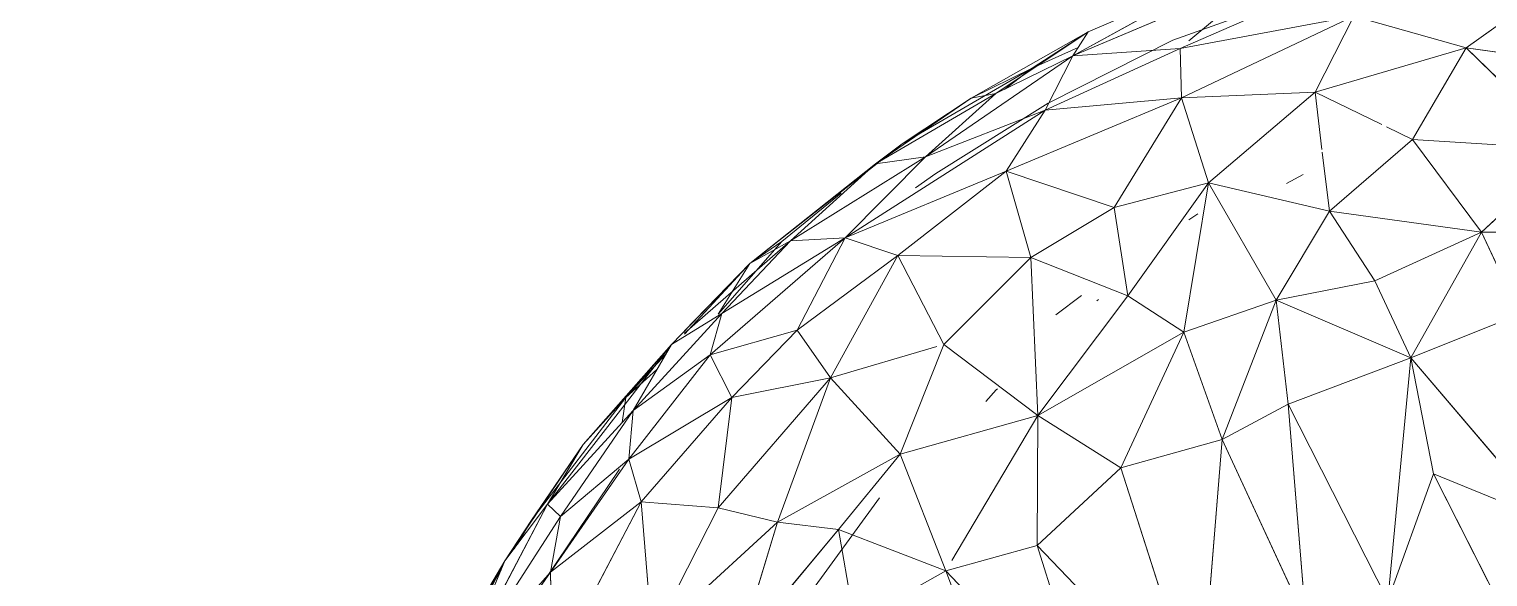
# Model space of a CAD drawing. Header units: inches. Extents: x -1767 to 184, y -1065 to 157.
# Drawn here: x -744.323 to -741.551, y -214.665 to -213.625 of the extents above; entities that cross this region are included whole.
import ezdxf

# ---------------------------------------------------------------- set-up
doc = ezdxf.new("R2010")
doc.units = ezdxf.units.IN
doc.header["$MEASUREMENT"] = 0
for name, color, linetype, lineweight in [('A-DETL-GENF', 92, 'Continuous', 9), ('E-LITE-EQPM', 33, 'Continuous', 9), ('G-IMPT', 8, 'Continuous', 9)]:
    doc.layers.add(name, color=color, linetype=linetype, lineweight=lineweight)

# ---------------------------------------------------------------- blocks, each defined once
blk = doc.blocks.new('flos_pendant16 - flos_pendant - 3D View - _3D__dwg_FLOS_AIM_Pendant_Lamps_dwg-2425-_3D_-5700993-FIRST FLOOR')
at = {"layer": 'G-IMPT'}
for p, q in [((-85.2313, 5.845), (-86.1166, 5.4711)), ((-85.476, 5.823), (-86.1166, 5.4711)), ((-85.476, 5.823), (-86.0478, 5.5783)), ((-85.476, 5.823), (-86.0478, 5.5783)), ((-85.6712, 5.5399), (-84.9481, 5.801)), ((-85.2313, 5.845), (-85.599, 5.537)), ((-85.2313, 5.845), (-85.599, 5.537)), ((-83.9308, 5.8148), (-84.3625, 5.5069)), ((-85.0636, 5.7543), (-85.6382, 5.5041)), ((-85.0636, 5.7543), (-85.6382, 5.5041)), ((-84.8629, 5.6471), (-85.6382, 5.5041)), ((-84.8629, 5.6471), (-85.6327, 5.2842)), ((-84.8629, 5.6471), (-85.0361, 5.3089)), ((-84.3625, 5.5069), (-84.8629, 5.6471)), ((-84.3625, 5.5069), (-84.8629, 5.6471)), ((-86.0478, 5.5783), (-86.5702, 5.2814)), ((-86.0478, 5.5783), (-86.4602, 5.3034)), ((-86.0478, 5.5783), (-86.298, 5.4161)), ((-85.6712, 5.5399), (-86.2242, 5.2606)), ((-86.1166, 5.4711), (-86.0478, 5.5783)), ((-86.0478, 5.5783), (-86.1165, 5.4711)), ((-86.1166, 5.4711), (-86.7736, 5.0202)), ((-86.1166, 5.4711), (-86.7736, 5.0202)), ((-86.1166, 5.4711), (-86.4602, 5.3034)), ((-86.0932, 5.5075), (-86.298, 5.4161)), ((-85.6382, 5.5041), (-86.2403, 5.2292)), ((-86.2403, 5.2292), (-85.6382, 5.5041)), ((-86.2403, 5.2292), (-86.1166, 5.4711)), ((-85.6382, 5.5041), (-86.1166, 5.4711)), ((-85.6327, 5.2842), (-85.6382, 5.5041)), ((-85.6382, 5.5041), (-85.6327, 5.2842)), ((-84.3625, 5.5069), (-85.0361, 5.3089)), ((-85.0361, 5.3089), (-84.3625, 5.5069)), ((-84.3625, 5.5069), (-84.6017, 5.0972)), ((-84.3625, 5.5069), (-84.6017, 5.0972)), ((-83.8374, 5.4326), (-84.3625, 5.5069)), ((-83.8979, 5.0532), (-84.3625, 5.5069)), ((-86.298, 5.4161), (-86.8781, 5.078)), ((-86.298, 5.4161), (-86.5702, 5.2814)), ((-86.298, 5.4161), (-86.4202, 5.3229)), ((-86.4602, 5.3034), (-86.9963, 4.99)), ((-86.5702, 5.2814), (-86.9963, 4.99)), ((-86.5702, 5.2814), (-86.8781, 5.078)), ((-86.7736, 5.0202), (-86.4602, 5.3034)), ((-86.5702, 5.2814), (-86.4602, 5.3034)), ((-85.6327, 5.2842), (-86.4135, 4.957)), ((-85.6327, 5.2842), (-86.4135, 4.957)), ((-85.6327, 5.2842), (-86.2403, 5.2292)), ((-86.2403, 5.2292), (-85.6327, 5.2842)), ((-85.6327, 5.2842), (-85.9323, 4.7948)), ((-85.0361, 5.3089), (-85.6327, 5.2842)), ((-85.5117, 4.9048), (-85.6327, 5.2842)), ((-85.0361, 5.3089), (-85.5117, 4.9048)), ((-84.7392, 5.1642), (-85.0361, 5.3089)), ((-85.0057, 5.0539), (-85.0361, 5.3089)), ((-85.0361, 5.3089), (-85.0057, 5.0539)), ((-84.7392, 5.1642), (-85.0361, 5.3089)), ((-86.2403, 5.2292), (-87.131, 4.6601)), ((-86.2403, 5.2292), (-86.7736, 5.0202)), ((-86.7736, 5.0202), (-86.2403, 5.2292)), ((-86.2265, 5.2594), (-86.7269, 4.946)), ((-86.2403, 5.2292), (-86.4135, 4.957)), ((-86.4135, 4.957), (-86.2403, 5.2292)), ((-84.6017, 5.0972), (-84.7184, 5.1541)), ((-84.6017, 5.0972), (-84.7184, 5.1541)), ((-86.8781, 5.078), (-87.5572, 4.5446)), ((-86.8781, 5.078), (-86.9963, 4.99)), ((-84.6017, 5.0972), (-84.9728, 4.7783)), ((-83.8979, 5.0532), (-84.6017, 5.0972)), ((-84.2938, 4.6848), (-84.6017, 5.0972)), ((-84.2938, 4.6848), (-84.6017, 5.0972)), ((-84.6017, 5.0972), (-83.8979, 5.0532)), ((-86.7736, 5.0202), (-87.3757, 4.6463)), ((-86.7736, 5.0202), (-87.131, 4.6601)), ((-87.131, 4.6601), (-86.7736, 5.0202)), ((-86.7736, 5.0202), (-86.9963, 4.99)), ((-84.9728, 4.7783), (-85.0042, 5.0414)), ((-83.8979, 5.0532), (-84.2938, 4.6848)), ((-86.9963, 4.99), (-87.5572, 4.5446)), ((-86.9963, 4.99), (-87.3757, 4.6463)), ((-86.4135, 4.957), (-87.131, 4.6601)), ((-86.4135, 4.957), (-86.8974, 4.5803)), ((-86.7269, 4.946), (-86.8176, 4.8828)), ((-85.9323, 4.7948), (-86.4135, 4.957)), ((-86.4135, 4.957), (-86.3035, 4.5721)), ((-85.5117, 4.9048), (-85.9323, 4.7948)), ((-85.5117, 4.9048), (-85.8719, 4.4016)), ((-85.5117, 4.9048), (-85.8719, 4.4016)), ((-85.5117, 4.9048), (-85.6217, 4.2394)), ((-84.9728, 4.7783), (-85.5117, 4.9048)), ((-85.2093, 4.3824), (-85.5117, 4.9048)), ((-87.1495, 4.8581), (-87.4142, 4.6436)), ((-85.9323, 4.7948), (-86.3035, 4.5721)), ((-85.9323, 4.7948), (-86.3035, 4.5721)), ((-85.9323, 4.7948), (-85.8719, 4.4016)), ((-85.8719, 4.4016), (-85.9323, 4.7948)), ((-84.9728, 4.7783), (-85.2093, 4.3824)), ((-84.2938, 4.6848), (-84.9728, 4.7783)), ((-84.9728, 4.7783), (-84.7694, 4.4676)), ((-84.2938, 4.6848), (-84.7694, 4.4676)), ((-84.2938, 4.6848), (-84.7694, 4.4676)), ((-84.2938, 4.6848), (-84.6099, 4.124)), ((-83.6669, 4.6876), (-84.2938, 4.6848)), ((-84.1233, 4.3192), (-84.2938, 4.6848)), ((-87.3757, 4.6463), (-87.8481, 4.2352)), ((-87.8481, 4.2352), (-87.3757, 4.6463)), ((-87.131, 4.6601), (-87.7331, 4.1377)), ((-87.6974, 4.3192), (-87.4142, 4.6436)), ((-87.131, 4.6601), (-87.6809, 4.3219)), ((-87.3757, 4.6463), (-87.6809, 4.3219)), ((-87.5572, 4.5446), (-87.3757, 4.6463)), ((-87.5572, 4.5446), (-87.4142, 4.6436)), ((-87.131, 4.6601), (-87.3757, 4.6463)), ((-87.3455, 4.2477), (-87.131, 4.6601)), ((-86.8974, 4.5803), (-87.131, 4.6601)), ((-86.8974, 4.5803), (-87.3455, 4.2477)), ((-87.197, 4.036), (-86.8974, 4.5803)), ((-86.6912, 4.1844), (-86.8974, 4.5803)), ((-86.3035, 4.5721), (-86.8974, 4.5803)), ((-86.6912, 4.1844), (-86.3035, 4.5721)), ((-86.6912, 4.1844), (-86.3035, 4.5721)), ((-86.3035, 4.5721), (-86.2733, 3.8683)), ((-86.3035, 4.5721), (-85.8719, 4.4016)), ((-86.3035, 4.5721), (-85.8719, 4.4016)), ((-87.5572, 4.5446), (-87.9063, 4.1844)), ((-87.5572, 4.5446), (-87.8481, 4.2305)), ((-87.5572, 4.5446), (-87.6974, 4.3192)), ((-87.6974, 4.3192), (-87.5572, 4.5446)), ((-84.7694, 4.4676), (-85.2093, 4.3824)), ((-84.7694, 4.4676), (-84.6099, 4.124)), ((-86.2733, 3.8683), (-85.8719, 4.4016)), ((-85.6217, 4.2394), (-85.8719, 4.4016)), ((-85.6217, 4.2394), (-85.8719, 4.4016)), ((-85.2093, 4.3824), (-85.6217, 4.2394)), ((-85.2093, 4.3824), (-85.4512, 3.7611)), ((-84.6099, 4.124), (-85.2093, 4.3824)), ((-85.157, 3.9178), (-85.2093, 4.3824)), ((-87.6809, 4.3219), (-88.0768, 3.8903)), ((-88.0768, 3.8903), (-87.6809, 4.3219)), ((-87.6809, 4.3219), (-87.9063, 4.1844)), ((-87.9063, 4.1844), (-87.6809, 4.3219)), ((-87.6809, 4.3219), (-87.7331, 4.1377)), ((-87.6809, 4.3219), (-87.7331, 4.1377)), ((-84.1233, 4.3192), (-84.6099, 4.124)), ((-87.3455, 4.2477), (-87.7331, 4.1377)), ((-87.3455, 4.2477), (-87.6369, 3.948)), ((-87.197, 4.036), (-87.3455, 4.2477)), ((-85.6217, 4.2394), (-86.2733, 3.8683)), ((-85.9021, 3.6346), (-85.6217, 4.2394)), ((-85.6217, 4.2394), (-85.9021, 3.6346)), ((-85.4512, 3.7611), (-85.6217, 4.2394)), ((-87.9063, 4.1844), (-88.459, 3.4724)), ((-87.9063, 4.1844), (-88.2995, 3.7391)), ((-87.9063, 4.1844), (-88.1098, 3.948)), ((-87.9063, 4.1844), (-88.0768, 3.8903)), ((-87.197, 4.036), (-86.7235, 4.1749)), ((-87.197, 4.036), (-86.7235, 4.1749)), ((-86.6912, 4.1844), (-86.8864, 3.6951)), ((-86.6912, 4.1844), (-86.8864, 3.6951)), ((-86.6912, 4.1844), (-86.2733, 3.8683)), ((-86.6912, 4.1844), (-86.2733, 3.8683)), ((-87.9323, 4.1396), (-88.1098, 3.948)), ((-87.7331, 4.1377), (-88.0961, 3.6731)), ((-87.7331, 4.1377), (-88.0768, 3.8903)), ((-87.7331, 4.1377), (-87.6369, 3.948)), ((-84.6099, 4.124), (-85.157, 3.9178)), ((-84.6099, 4.124), (-84.7117, 3.0435)), ((-83.9886, 3.3954), (-84.6099, 4.124)), ((-84.6099, 4.124), (-84.5082, 3.6071)), ((-87.9709, 4.073), (-88.1098, 3.948)), ((-87.197, 4.036), (-87.6974, 3.4559)), ((-87.197, 4.036), (-87.6369, 3.948)), ((-87.197, 4.036), (-87.4335, 3.3926)), ((-87.4335, 3.3926), (-87.197, 4.036)), ((-87.197, 4.036), (-86.8864, 3.6951)), ((-88.1098, 3.948), (-88.5304, 3.4009)), ((-88.1098, 3.948), (-88.2995, 3.7391)), ((-88.1098, 3.948), (-88.1253, 3.8372)), ((-87.6369, 3.948), (-88.0961, 3.6731)), ((-87.6369, 3.948), (-88.0411, 3.4834)), ((-88.0411, 3.4834), (-87.6369, 3.948)), ((-87.6974, 3.4559), (-87.6369, 3.948)), ((-87.6369, 3.948), (-87.6974, 3.4559)), ((-85.157, 3.9178), (-85.4512, 3.7611)), ((-85.4512, 3.7611), (-85.157, 3.9178)), ((-84.7117, 3.0435), (-85.157, 3.9178)), ((-85.157, 3.9178), (-85.0773, 2.9555)), ((-88.0768, 3.8903), (-88.459, 3.4724)), ((-88.0768, 3.8903), (-88.4012, 3.4174)), ((-88.0961, 3.6731), (-88.0768, 3.8903)), ((-86.8864, 3.6951), (-86.2733, 3.8683)), ((-86.6558, 3.2212), (-86.2733, 3.8683)), ((-86.2733, 3.8683), (-86.6558, 3.2212)), ((-86.276, 3.2882), (-86.2733, 3.8683)), ((-86.276, 3.2882), (-86.2733, 3.8683)), ((-85.9021, 3.6346), (-86.2733, 3.8683)), ((-88.2995, 3.7391), (-88.6487, 3.2194)), ((-88.2995, 3.7391), (-88.5304, 3.4009)), ((-88.2995, 3.7391), (-88.459, 3.4724)), ((-85.4512, 3.7611), (-85.9021, 3.6346)), ((-85.5502, 2.5349), (-85.4512, 3.7611)), ((-85.0773, 2.9555), (-85.4512, 3.7611)), ((-88.0961, 3.6731), (-88.4452, 3.17)), ((-88.4452, 3.17), (-88.096, 3.6731)), ((-88.0961, 3.6731), (-88.4012, 3.4174)), ((-88.0411, 3.4834), (-88.0961, 3.6731)), ((-88.096, 3.6731), (-88.0411, 3.4834)), ((-86.8864, 3.6951), (-87.4335, 3.3926)), ((-86.8864, 3.6951), (-87.4335, 3.3926)), ((-86.8864, 3.6951), (-87.1613, 3.3597)), ((-87.1613, 3.3597), (-86.8864, 3.6951)), ((-86.8864, 3.6951), (-86.6829, 3.1754)), ((-88.1373, 3.6291), (-88.6184, 2.917)), ((-85.9021, 3.6346), (-86.276, 3.2882)), ((-85.9021, 3.6346), (-86.276, 3.2882)), ((-85.5502, 2.5349), (-85.9021, 3.6346)), ((-84.5082, 3.6071), (-84.7117, 3.0435)), ((-84.7117, 3.0435), (-84.5082, 3.6071)), ((-83.9886, 3.3954), (-84.5082, 3.6071)), ((-84.0491, 2.7026), (-84.5082, 3.6071)), ((-88.459, 3.4724), (-88.8714, 2.6861)), ((-88.459, 3.4724), (-88.6487, 3.2194)), ((-88.459, 3.4724), (-88.4012, 3.4174)), ((-88.0411, 3.4834), (-88.4452, 3.17)), ((-88.0411, 3.4834), (-88.437, 2.7273)), ((-87.6974, 3.4559), (-88.0411, 3.4834)), ((-87.9916, 2.8813), (-88.0411, 3.4834)), ((-87.6974, 3.4559), (-87.9916, 2.8813)), ((-87.6974, 3.4559), (-87.9916, 2.8813)), ((-87.4335, 3.3926), (-87.6974, 3.4559)), ((-87.4335, 3.3926), (-87.6974, 3.4559)), ((-88.4012, 3.4174), (-88.8714, 2.6861)), ((-88.8714, 2.6861), (-88.4012, 3.4174)), ((-88.6487, 3.2194), (-88.5304, 3.4009)), ((-88.5304, 3.4009), (-88.6081, 3.2735)), ((-88.5304, 3.4009), (-88.5933, 3.2933)), ((-88.5932, 3.2933), (-88.5304, 3.4009)), ((-88.4452, 3.17), (-88.4012, 3.4174)), ((-88.4012, 3.4174), (-88.4452, 3.17)), ((-87.4335, 3.3926), (-87.9916, 2.8813)), ((-87.9916, 2.8813), (-87.4335, 3.3926)), ((-87.6039, 2.829), (-87.4335, 3.3926)), ((-87.1613, 3.3597), (-87.4335, 3.3926)), ((-87.4335, 3.3926), (-87.1613, 3.3597)), ((-87.1613, 3.3597), (-87.6039, 2.829)), ((-86.6829, 3.1754), (-87.1613, 3.3597)), ((-87.1613, 3.3597), (-87.0898, 2.9473)), ((-86.6829, 3.1754), (-87.1613, 3.3597)), ((-87.1613, 3.3597), (-87.0898, 2.9473)), ((-86.6829, 3.1754), (-86.276, 3.2882)), ((-85.5502, 2.5349), (-86.276, 3.2882)), ((-86.0176, 2.4744), (-86.276, 3.2882)), ((-86.0176, 2.4744), (-86.276, 3.2882)), ((-86.276, 3.2882), (-85.5502, 2.5349)), ((-88.6487, 3.2194), (-89.0143, 2.4936)), ((-88.6487, 3.2194), (-88.9126, 2.7741)), ((-88.6487, 3.2194), (-88.8714, 2.6861)), ((-88.6652, 3.1799), (-88.9126, 2.7741)), ((-88.4452, 3.17), (-88.8714, 2.6861)), ((-88.4452, 3.17), (-88.7201, 2.7768)), ((-88.437, 2.7273), (-88.4452, 3.17)), ((-86.6829, 3.1754), (-87.0898, 2.9473)), ((-87.0898, 2.9473), (-86.6829, 3.1754)), ((-86.0176, 2.4744), (-86.6829, 3.1754)), ((-86.6829, 3.1754), (-86.3008, 2.1637))]:
    blk.add_line(p, q, dxfattribs=at)
at = {"layer": 'G-IMPT', "flags": 128}
for points in [[(-86.1165, 5.4711), (-85.476, 5.823), (-84.5797, 6.087)], [(-85.6382, 5.5041), (-86.1165, 5.4711), (-85.2313, 5.845)], [(-83.513, 5.6993), (-83.9308, 5.8148), (-84.3625, 5.5069), (-83.8374, 5.4326)], [(-85.6382, 5.5041), (-84.8629, 5.6471), (-85.0361, 5.3089)], [(-84.8629, 5.6471), (-85.6327, 5.2842), (-85.0361, 5.3089), (-85.5117, 4.9048), (-84.9728, 4.7783)], [(-86.4602, 5.3034), (-86.5702, 5.2814), (-86.0478, 5.5783)], [(-86.298, 5.4161), (-86.0478, 5.5783), (-86.4602, 5.3034)], [(-87.3455, 4.2477), (-87.131, 4.6601), (-86.2403, 5.2292), (-86.1165, 5.4711)], [(-86.0932, 5.5075), (-86.298, 5.4161), (-86.5702, 5.2814), (-86.8781, 5.078), (-86.298, 5.4161), (-86.4202, 5.3229)], [(-86.7736, 5.0202), (-86.4602, 5.3034), (-86.1166, 5.4711)], [(-83.6669, 4.6876), (-84.2938, 4.6848), (-83.8979, 5.0532), (-84.3625, 5.5069)], [(-86.4602, 5.3034), (-86.9963, 4.99), (-87.3757, 4.6463), (-87.6809, 4.3219)], [(-86.5702, 5.2814), (-86.9963, 4.99), (-86.8781, 5.078)], [(-85.6327, 5.2842), (-85.9323, 4.7948), (-85.5117, 4.9048), (-85.6217, 4.2394), (-85.4512, 3.7611), (-85.2093, 4.3824)], [(-85.6327, 5.2842), (-85.5117, 4.9048), (-85.2093, 4.3824), (-85.6217, 4.2394)], [(-86.8781, 5.078), (-87.5572, 4.5446), (-87.4142, 4.6436)], [(-84.7694, 4.4676), (-84.9728, 4.7783), (-84.6017, 5.0972)], [(-87.3757, 4.6463), (-86.7736, 5.0202), (-86.9963, 4.99), (-87.5572, 4.5446), (-87.3757, 4.6463)], [(-85.0042, 5.0414), (-84.9728, 4.7783), (-84.2938, 4.6848)], [(-86.3035, 4.5721), (-86.8974, 4.5803), (-86.4135, 4.957), (-87.131, 4.6601)], [(-86.3035, 4.5721), (-86.4135, 4.957), (-85.9323, 4.7948)], [(-87.6974, 4.3192), (-87.4142, 4.6436), (-87.1495, 4.8581)], [(-84.9728, 4.7783), (-85.2093, 4.3824), (-84.7694, 4.4676), (-84.6099, 4.124), (-84.2938, 4.6848)], [(-84.0491, 2.7026), (-83.9886, 3.3954), (-84.6099, 4.124), (-84.1233, 4.3192), (-84.2938, 4.6848)], [(-87.3757, 4.6463), (-87.131, 4.6601), (-87.7331, 4.1377), (-87.3455, 4.2477)], [(-87.6809, 4.3219), (-87.131, 4.6601), (-86.8974, 4.5803)], [(-86.8974, 4.5803), (-87.3455, 4.2477), (-87.197, 4.036), (-86.8974, 4.5803), (-86.6912, 4.1844)], [(-85.8719, 4.4016), (-86.2733, 3.8683), (-86.3035, 4.5721)], [(-87.8481, 4.2305), (-87.5572, 4.5446), (-87.8481, 4.2445)], [(-84.6099, 4.124), (-85.2093, 4.3824), (-85.157, 3.9178)], [(-87.197, 4.036), (-87.6369, 3.948), (-87.3455, 4.2477)], [(-85.0498, 2.172), (-85.5502, 2.5349), (-85.9021, 3.6346), (-86.2733, 3.8683), (-85.6217, 4.2394)], [(-88.2995, 3.7391), (-88.5304, 3.4009), (-88.6487, 3.2194), (-88.2995, 3.7391), (-87.9063, 4.1844), (-88.459, 3.4724), (-88.0768, 3.8903)], [(-87.9709, 4.073), (-88.1098, 3.948), (-87.9063, 4.1844)], [(-87.9063, 4.1844), (-88.0768, 3.8903), (-88.096, 3.6731)], [(-88.6081, 3.2736), (-88.5304, 3.4009), (-88.1098, 3.948), (-87.9323, 4.1396)], [(-87.7331, 4.1377), (-88.0768, 3.8903), (-88.4012, 3.4174)], [(-87.7331, 4.1377), (-87.6369, 3.948), (-88.096, 3.6731), (-87.7331, 4.1377)], [(-84.6099, 4.124), (-85.157, 3.9178), (-84.7117, 3.0435), (-84.6787, 2.3039), (-84.291, 2.5129), (-84.5549, 1.919)], [(-84.291, 2.5129), (-84.7117, 3.0435), (-84.6099, 4.124)], [(-84.291, 2.5129), (-83.7521, 2.6256), (-83.9886, 3.3954), (-84.5082, 3.6071), (-84.6099, 4.124)], [(-87.197, 4.036), (-87.6974, 3.4559), (-88.0411, 3.4834)], [(-86.2733, 3.8683), (-86.8864, 3.6951), (-87.197, 4.036)], [(-88.0961, 3.6731), (-88.4012, 3.4174), (-88.459, 3.4724), (-88.2995, 3.7391), (-88.1098, 3.948), (-88.1253, 3.8372)], [(-85.157, 3.9178), (-85.0773, 2.9555), (-85.4512, 3.7611)], [(-85.0773, 2.9555), (-85.5502, 2.5349), (-85.4512, 3.7611), (-85.9021, 3.6346)], [(-86.8864, 3.6951), (-86.6829, 3.1754), (-86.0176, 2.4744)], [(-84.5082, 3.6071), (-84.0491, 2.7026), (-84.291, 2.5129)], [(-88.8714, 2.6861), (-88.459, 3.4724), (-88.6487, 3.2194), (-89.0143, 2.4936), (-89.0638, 2.0427)], [(-87.9916, 2.8813), (-88.0411, 3.4834), (-88.437, 2.7273), (-88.4452, 3.17), (-88.8714, 2.6861)], [(-88.0411, 3.4834), (-88.4452, 3.17), (-88.7201, 2.7768), (-88.437, 2.7273)], [(-86.298, 0.8385), (-86.6664, 1.02), (-86.1963, 1.4021), (-86.7076, 1.8365), (-87.3427, 2.4194), (-87.6039, 2.829), (-87.4335, 3.3926)], [(-87.0898, 2.9473), (-87.6039, 2.829), (-87.1613, 3.3597)], [(-86.1963, 1.4021), (-86.3008, 2.1637), (-86.6829, 3.1754), (-86.276, 3.2882)], [(-89.0645, 2.3702), (-89.171, 2.2104), (-88.9126, 2.7741), (-88.6487, 3.2194), (-88.8714, 2.6861)], [(-88.9849, 2.5333), (-88.7889, 2.9583), (-88.9126, 2.7741), (-88.6652, 3.1799)]]:
    blk.add_lwpolyline(points, dxfattribs=at)
blk = doc.blocks.new('flos_pendant16 - flos_pendant - 3D View - _3D__dwg-5700992-FIRST FLOOR')
at = {"xscale": 0.426201584994806, "yscale": 0.426201584994806, "zscale": 0.426201584994806}
blk.add_blockref('flos_pendant16 - flos_pendant - 3D View - _3D__dwg_FLOS_AIM_Pendant_Lamps_dwg-2425-_3D_-5700993-FIRST FLOOR', (0.7054, -0.3763), dxfattribs=at)
blk = doc.blocks.new('flos_pendant16 - flos_pendant16 2-5682999-FIRST FLOOR')
blk.add_blockref('flos_pendant16 - flos_pendant - 3D View - _3D__dwg-5700992-FIRST FLOOR', (0, 0))
blk = doc.blocks.new('flos_pendant16 - flos_pendant - 3D View - _3D__dwg_FLOS_AIM_Pendant_Lamps_dwg-2425-_3D_-V18-FIRST FLOOR')
at = {"layer": 'G-IMPT'}
for p, q in [((-78.4487, -5.1275), (-78.8116, -5.5371)), ((-79.3818, -5.9708), (-79.3763, -5.9662)), ((-79.3763, -5.9662), (-79.3243, -5.9201)), ((-79.6722, -6.2739), (-79.7942, -6.3493)), ((-79.8684, -6.3237), (-79.8605, -6.3185)), ((-80.3033, -6.6387), (-80.3458, -6.6616)), ((-80.7516, -6.7587), (-80.8298, -6.7919))]:
    blk.add_line(p, q, dxfattribs=at)
blk = doc.blocks.new('flos_pendant16 - flos_pendant - 3D View - _3D__dwg-V19-FIRST FLOOR')
at = {"xscale": 0.426201584994806, "yscale": 0.426201584994806, "zscale": 0.426201584994806}
blk.add_blockref('flos_pendant16 - flos_pendant - 3D View - _3D__dwg_FLOS_AIM_Pendant_Lamps_dwg-2425-_3D_-V18-FIRST FLOOR', (0.7054, -0.3763), dxfattribs=at)
blk = doc.blocks.new('flos_pendant16 - flos_pendant16 2-V20-FIRST FLOOR')
blk.add_blockref('flos_pendant16 - flos_pendant - 3D View - _3D__dwg-V19-FIRST FLOOR', (0, 0))

msp = doc.modelspace()

# ---------------------------------------------------------------- hatches: boundary and pattern name
at = {"layer": 'A-DETL-GENF'}
h = msp.add_hatch(dxfattribs=at)
h.set_pattern_fill('FP1_12', style=0, pattern_type=2)
h.set_pattern_definition([(0, (0, 0), (0, 6), [])])
h.paths.add_polyline_path([(-850.187, -314.9479), (-830.0626, -314.9479), (-830.0626, -299.7935), (-556.7791, -299.7935), (-556.7791, -106.8365), (-967.9152, -51.6245), (-967.9152, -314.9479), (-962.3651, -314.9479), (-962.3651, -308.8001), (-932.3651, -308.8001), (-932.3651, -314.9479), (-853.937, -314.9479)], flags=0)
h.paths.add_polyline_path([(-751.7044, -218.2571), (-751.7044, -218.257), (-751.6517, -218.2502)], flags=0)
h.paths.add_polyline_path([(-801.0716, -213.4245), (-801.0716, -213.4244), (-801.0102, -213.4245)], flags=0)

# ---------------------------------------------------------------- block references
at = {"layer": 'E-LITE-EQPM', "rotation": 185.4644837373745}
msp.add_blockref('flos_pendant16 - flos_pendant16 2-V20-FIRST FLOOR', (-775.181, -220.3702), dxfattribs=at)
at = {"layer": 'E-LITE-EQPM'}
msp.add_blockref('flos_pendant16 - flos_pendant16 2-5682999-FIRST FLOOR', (-706.3416, -215.6305), dxfattribs=at)

doc.saveas('drawing.dxf')
